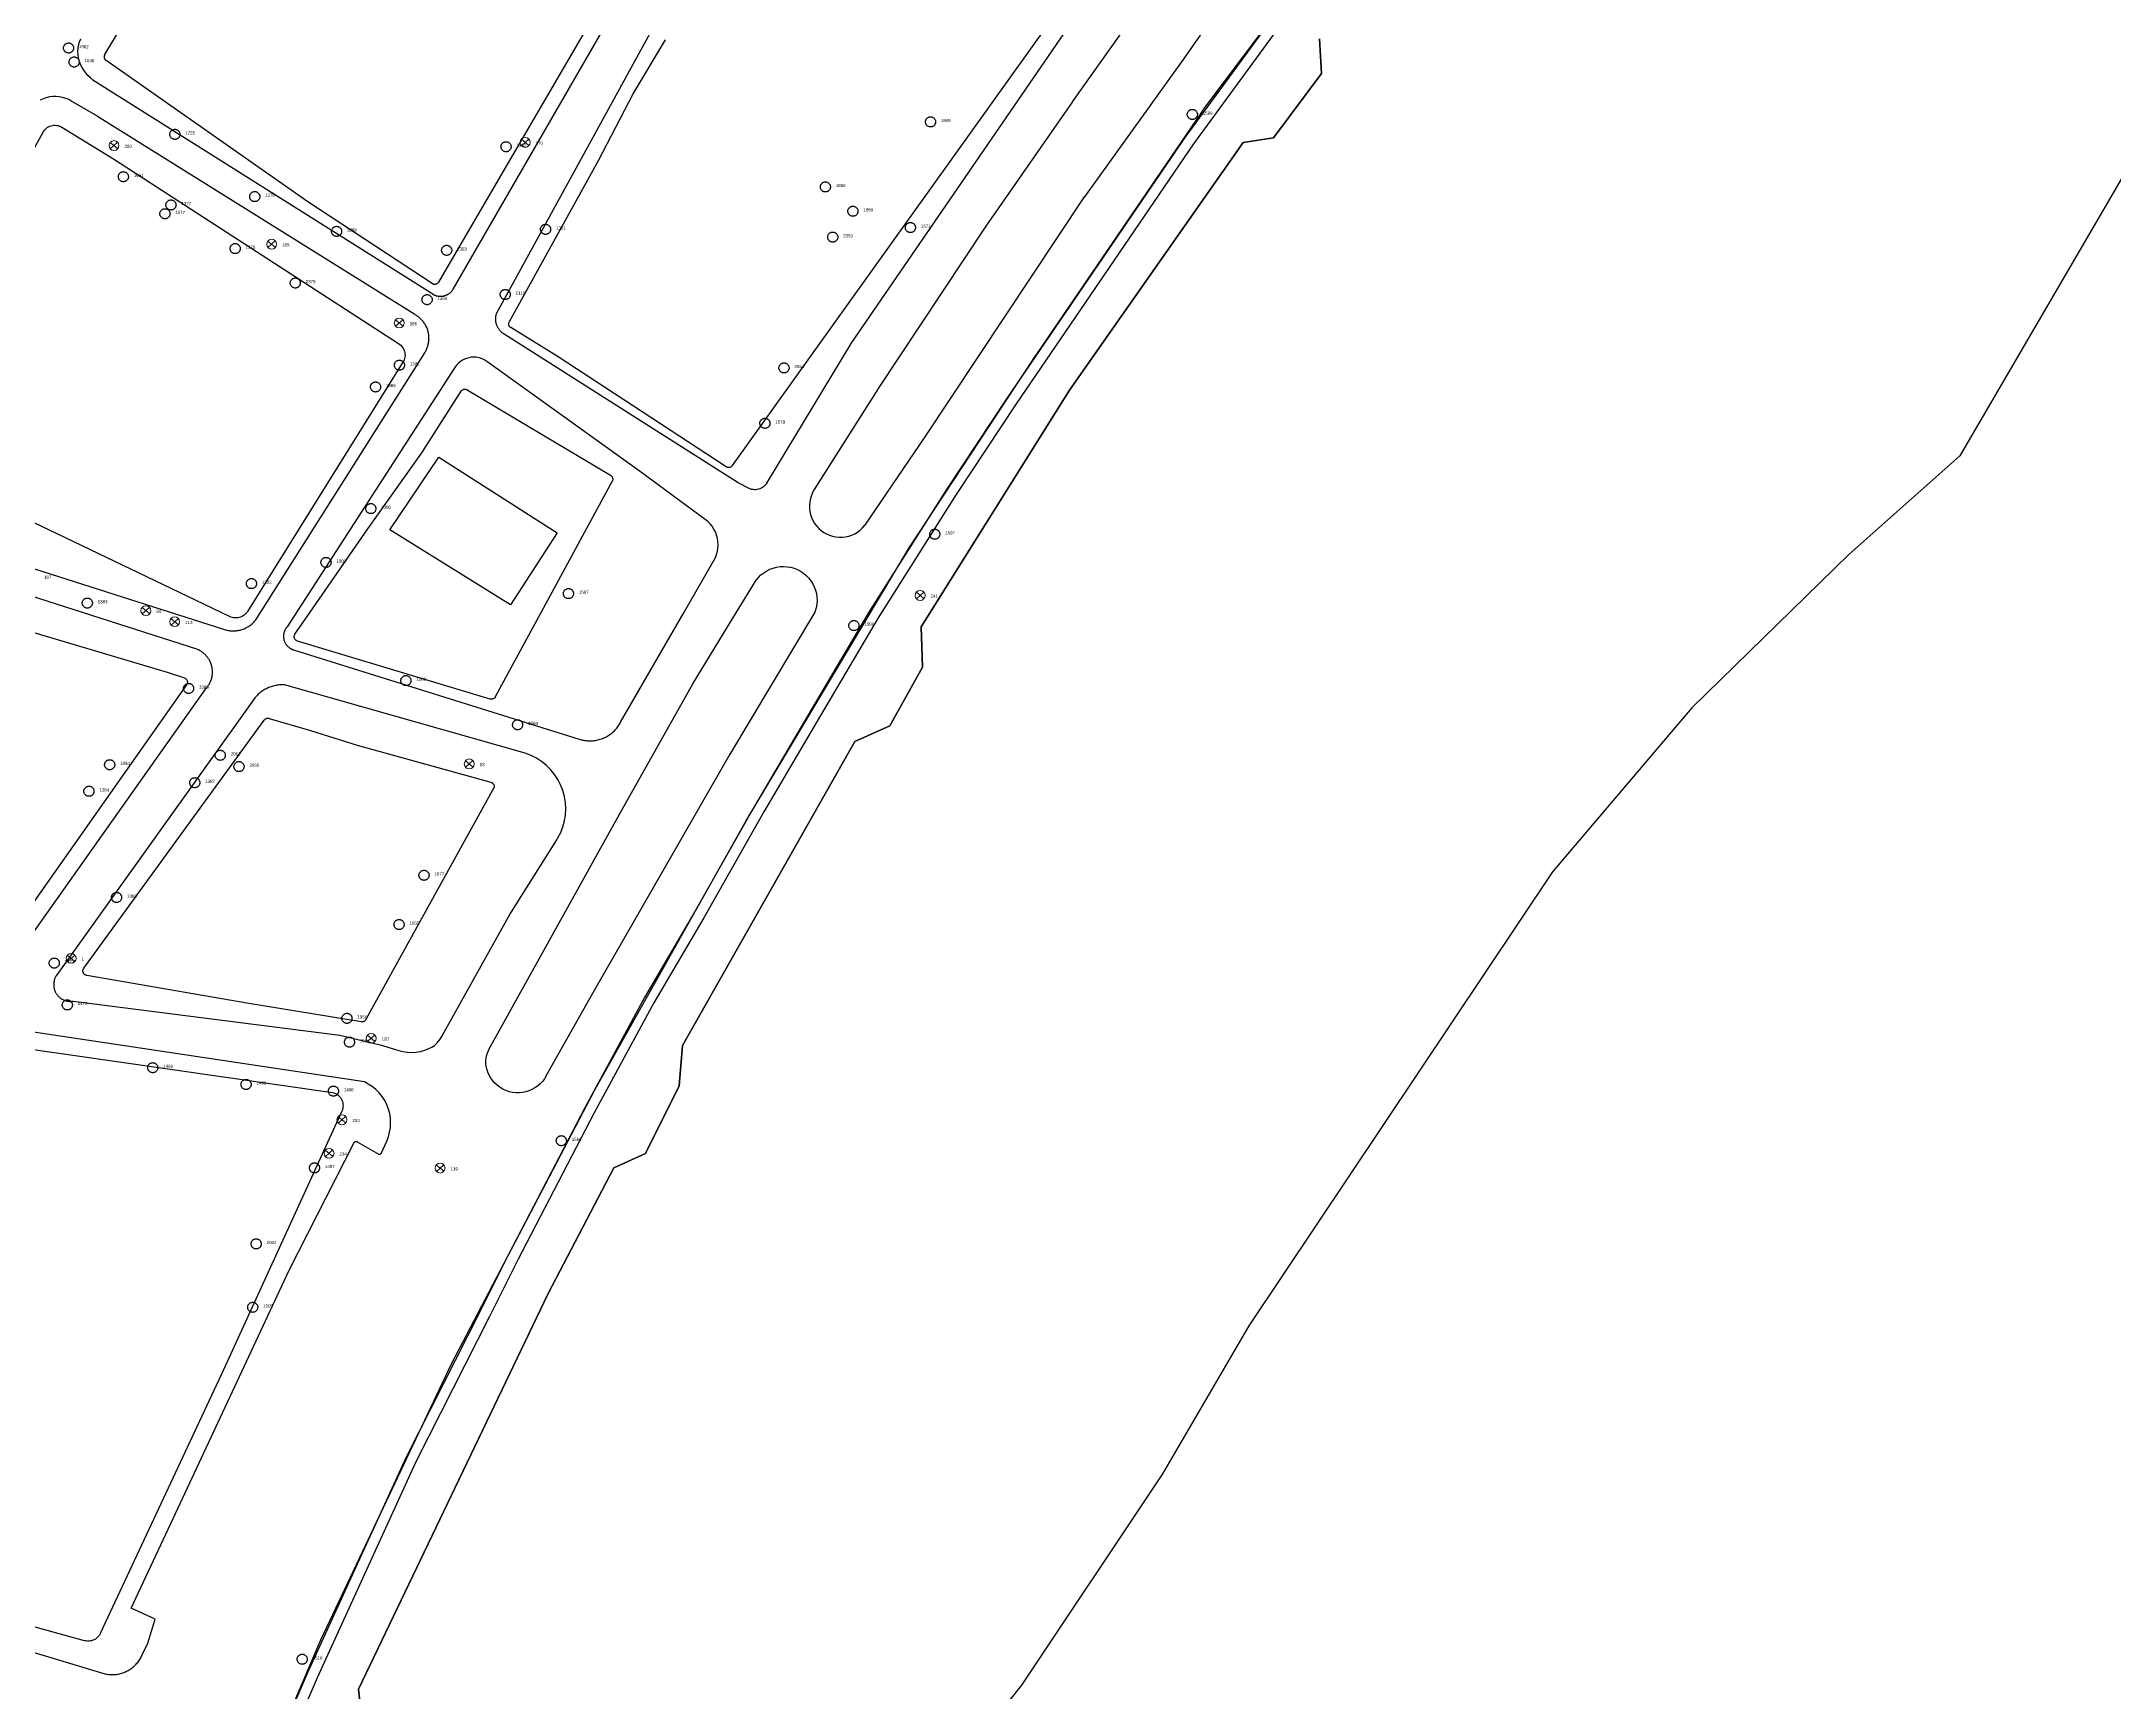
# Model space of a CAD drawing. Header units: millimetres. Extents: x 676447 to 689606, y 7455628 to 7463967.
# Drawn here: x 685706 to 686167.5, y 7457891.6 to 7458259.1 of the extents above; entities that cross this region are included whole.
import ezdxf

# ---------------------------------------------------------------- set-up
doc = ezdxf.new("R2010")
doc.units = ezdxf.units.MM
doc.header["$LTSCALE"] = 0.1
doc.header["$MEASUREMENT"] = 0
doc.linetypes.add('PHANTOM2', pattern=[1.25, 0.625, -0.125, 0.125, -0.125, 0.125, -0.125])
doc.layers.add('10.4-Postes', color=1, linetype='Continuous', lineweight=0)
for name, color, linetype in [('Caixas Subterrâneas', 5, 'Continuous'), ('LEGENDAS_INFRAESTRUTURAS', 7, 'Continuous'), ('MUB_AC_GEOGRAFICO', 7, 'Continuous'), ('MUB_EDIFICACOES', 7, 'Continuous'), ('MUB_MEIOFIO', 7, 'Continuous'), ('MUB_OBRA_ARTE', 7, 'Continuous'), ('MUB_QUADRAS', 7, 'Continuous'), ('NOS_DE_INFRAESTRUTURA', 7, 'Continuous')]:
    doc.layers.add(name, color=color, linetype=linetype)
doc.styles.get("Standard").update_dxf_attribs({"font": 'arial.ttf'})

# ---------------------------------------------------------------- blocks, each defined once
blk = doc.blocks.new('MHMZ')
at = {"linetype": 'PHANTOM2'}
blk.add_circle((0, 0), 0.0000101, dxfattribs=at)
blk = doc.blocks.new('PTPT')
at = {"layer": '10.4-Postes', "color": 1, "linetype": 'PHANTOM2'}
for points in [[(-0.0000079, 0.0000104), (0.0000075, -0.000002)], [(0.000007, 0.0000109), (-0.0000074, -0.0000025)]]:
    blk.add_lwpolyline(points, dxfattribs=at)
at = {"layer": '10.4-Postes', "color": 1}
blk.add_circle((-0.0000002, 0.0000042), 0.00000987, dxfattribs=at)

msp = doc.modelspace()

# ---------------------------------------------------------------- linework, layer by layer
at = {"layer": 'MUB_AC_GEOGRAFICO', "linetype": 'Continuous'}
for points in [[(685777.53, 7457883.56), (685776.56, 7457892.29), (685818.8, 7457980.4), (685833.4, 7458008.4), (685840.44, 7458011.55), (685847.96, 7458026.59), (685848.69, 7458035.57), (685887.04, 7458103.29), (685894.83, 7458106.74), (685902.11, 7458119.84), (685901.87, 7458128.81), (685934.88, 7458181.49), (685973.5, 7458236.62), (685980.31, 7458237.63), (685990.99, 7458251.94), (685990.5, 7458259.71)], [(686179.41, 7458246.23), (686133.06, 7458166.86), (686108.33, 7458144.89), (686073.4, 7458110.77), (686042.4, 7458074.29), (685974.81, 7457973.2), (685955.58, 7457940.25), (685924.18, 7457893.18), (685901.03, 7457864.16)]]:
    msp.add_lwpolyline(points, dxfattribs=at)
at = {"layer": 'MUB_EDIFICACOES', "linetype": 'Continuous'}
msp.add_lwpolyline([(685794.43, 7458166.57), (685820.81, 7458149.71), (685810.4, 7458133.7), (685783.54, 7458150.42), (685794.43, 7458166.57)], dxfattribs=at)
at = {"layer": 'MUB_MEIOFIO', "linetype": 'Continuous'}
for points in [[(685937.49, 7458446.1), (685797.57, 7458203.92), (685797.51, 7458203.82), (685797.45, 7458203.73), (685797.39, 7458203.64), (685797.32, 7458203.55), (685797.25, 7458203.47), (685797.18, 7458203.38), (685797.11, 7458203.3), (685797.03, 7458203.23), (685796.95, 7458203.15), (685796.87, 7458203.08), (685796.78, 7458203.01), (685796.69, 7458202.94), (685796.6, 7458202.88), (685796.51, 7458202.82), (685796.42, 7458202.76), (685796.32, 7458202.71), (685796.22, 7458202.65), (685796.12, 7458202.61), (685796.02, 7458202.56), (685795.92, 7458202.52), (685795.82, 7458202.49), (685795.71, 7458202.45), (685795.61, 7458202.42), (685795.5, 7458202.4), (685795.39, 7458202.38), (685795.28, 7458202.36), (685795.17, 7458202.34), (685795.06, 7458202.33), (685794.95, 7458202.32), (685794.84, 7458202.32), (685794.73, 7458202.32), (685794.62, 7458202.32), (685794.51, 7458202.33), (685794.4, 7458202.34), (685794.29, 7458202.36), (685794.19, 7458202.38), (685794.08, 7458202.4), (685793.97, 7458202.43), (685793.87, 7458202.46), (685793.76, 7458202.49), (685793.66, 7458202.53), (685793.55, 7458202.57), (685793.45, 7458202.62), (685793.35, 7458202.66), (685717.45, 7458250.46), (685716.89, 7458250.99), (685716.29, 7458251.55), (685715.89, 7458252.14), (685715.43, 7458252.71), (685715.03, 7458253.32), (685714.7, 7458253.98), (685714.45, 7458254.66), (685714.26, 7458255.37), (685714.15, 7458256.1), (685714.11, 7458256.83), (685714.16, 7458257.56), (685714.27, 7458258.28), (685714.47, 7458258.99), (685714.73, 7458259.67)], [(685942.79, 7458274.34), (685886.19, 7458191.88), (685886.09, 7458191.73), (685867.42, 7458160.75), (685867.38, 7458160.69), (685867.2, 7458160.43), (685866.99, 7458160.2), (685866.76, 7458159.99), (685866.51, 7458159.8), (685866.24, 7458159.64), (685865.95, 7458159.51), (685865.65, 7458159.41), (685865.34, 7458159.34), (685865.03, 7458159.31), (685864.72, 7458159.3), (685864.41, 7458159.33), (685864.1, 7458159.4), (685863.8, 7458159.49), (685863.51, 7458159.62), (685861.1, 7458160.82), (685809.01, 7458193.91), (685808.9, 7458193.99), (685808.78, 7458194.07), (685808.67, 7458194.15), (685808.56, 7458194.24), (685808.46, 7458194.34), (685808.35, 7458194.43), (685808.25, 7458194.53), (685808.16, 7458194.63), (685808.07, 7458194.74), (685807.98, 7458194.85), (685807.89, 7458194.96), (685807.81, 7458195.08), (685807.74, 7458195.2), (685807.67, 7458195.32), (685807.6, 7458195.44), (685807.53, 7458195.56), (685807.47, 7458195.69), (685807.42, 7458195.82), (685807.37, 7458195.95), (685807.32, 7458196.08), (685807.28, 7458196.22), (685807.24, 7458196.35), (685807.21, 7458196.49), (685807.18, 7458196.63), (685807.16, 7458196.77), (685807.14, 7458196.91), (685807.13, 7458197.04), (685807.12, 7458197.19), (685807.12, 7458197.33), (685807.12, 7458197.47), (685807.12, 7458197.61), (685807.13, 7458197.75), (685807.15, 7458197.89), (685807.17, 7458198.02), (685807.2, 7458198.16), (685807.23, 7458198.3), (685807.26, 7458198.44), (685807.3, 7458198.57), (685847.43, 7458271.85)], [(685878.03, 7458159.34), (685877.67, 7458158.71), (685877.39, 7458158.05), (685877.17, 7458157.36), (685877.03, 7458156.65), (685876.96, 7458155.93), (685876.97, 7458155.21), (685877.05, 7458154.49), (685877.2, 7458153.79), (685877.43, 7458153.1), (685877.73, 7458152.45), (685878.1, 7458151.83), (685878.53, 7458151.25), (685879.02, 7458150.71), (685879.56, 7458150.24), (685880.15, 7458149.82), (685880.78, 7458149.46), (685881.44, 7458149.17), (685882.13, 7458148.96), (685882.84, 7458148.81), (685883.56, 7458148.75), (685884.28, 7458148.75), (685884.99, 7458148.84), (685885.7, 7458148.99), (685886.38, 7458149.22), (685887.04, 7458149.52), (685887.66, 7458149.89), (685888.24, 7458150.32), (685888.77, 7458150.81), (685889.25, 7458151.35), (685889.27, 7458151.37), (685902.73, 7458171.09), (685938.23, 7458224.49), (685938.25, 7458224.52), (685959.86, 7458254.57), (685970.61, 7458269.99)], [(685946.22, 7458260.78), (685935.47, 7458245.62), (685935.43, 7458245.56), (685916.2, 7458217.98), (685916.06, 7458217.78), (685892.28, 7458181.86), (685892.16, 7458181.68), (685878.03, 7458159.34)], [(685789.12, 7458198.28), (685718.47, 7458242.41), (685718.29, 7458242.51), (685712.54, 7458245.89), (685712.07, 7458246.15), (685711.39, 7458246.43), (685710.69, 7458246.65), (685709.97, 7458246.79), (685709.24, 7458246.85), (685708.51, 7458246.84), (685707.78, 7458246.75), (685707.07, 7458246.58), (685706.37, 7458246.35), (685705.71, 7458246.04)], [(685664.11, 7458154.53), (685746.72, 7458128.19), (685746.93, 7458128.13), (685747.15, 7458128.07), (685747.37, 7458128.02), (685747.59, 7458127.98), (685747.81, 7458127.95), (685748.03, 7458127.92), (685748.25, 7458127.9), (685748.47, 7458127.89), (685748.7, 7458127.89), (685748.92, 7458127.89), (685749.14, 7458127.91), (685749.37, 7458127.93), (685749.59, 7458127.95), (685749.81, 7458127.99), (685750.03, 7458128.03), (685750.24, 7458128.08), (685750.46, 7458128.14), (685750.67, 7458128.21), (685750.88, 7458128.28), (685751.09, 7458128.36), (685751.3, 7458128.45), (685751.5, 7458128.55), (685751.7, 7458128.65), (685751.89, 7458128.76), (685752.08, 7458128.87), (685752.27, 7458128.99), (685752.45, 7458129.12), (685752.63, 7458129.26), (685752.81, 7458129.4), (685752.97, 7458129.55), (685753.14, 7458129.7), (685753.29, 7458129.86), (685753.45, 7458130.02), (685753.59, 7458130.19), (685753.73, 7458130.36), (685753.87, 7458130.54), (685791.33, 7458189.82), (685791.44, 7458190), (685791.54, 7458190.18), (685791.64, 7458190.36), (685791.73, 7458190.55), (685791.81, 7458190.74), (685791.88, 7458190.94), (685791.95, 7458191.13), (685792.02, 7458191.33), (685792.07, 7458191.54), (685792.12, 7458191.74), (685792.16, 7458191.94), (685792.19, 7458192.15), (685792.22, 7458192.36), (685792.24, 7458192.56), (685792.25, 7458192.77), (685792.26, 7458192.98), (685792.25, 7458193.19), (685792.25, 7458193.4), (685792.23, 7458193.61), (685792.2, 7458193.81), (685792.17, 7458194.02), (685792.13, 7458194.23), (685792.09, 7458194.43), (685792.04, 7458194.63), (685791.98, 7458194.83), (685791.91, 7458195.03), (685791.84, 7458195.22), (685791.76, 7458195.42), (685791.67, 7458195.61), (685791.58, 7458195.79), (685791.48, 7458195.98), (685791.37, 7458196.16), (685791.26, 7458196.33), (685791.14, 7458196.5), (685791.01, 7458196.67), (685790.88, 7458196.83), (685790.75, 7458196.99), (685790.61, 7458197.15), (685790.46, 7458197.3), (685790.31, 7458197.44), (685790.15, 7458197.58), (685789.99, 7458197.71), (685789.82, 7458197.84), (685789.65, 7458197.96), (685789.48, 7458198.07), (685789.3, 7458198.18), (685789.12, 7458198.28)], [(685797.75, 7458186.06), (685760.69, 7458128.8), (685760.62, 7458128.72), (685760.55, 7458128.64), (685760.48, 7458128.55), (685760.42, 7458128.46), (685760.36, 7458128.37), (685760.3, 7458128.28), (685760.25, 7458128.18), (685760.2, 7458128.08), (685760.15, 7458127.99), (685760.11, 7458127.89), (685760.07, 7458127.78), (685760.03, 7458127.68), (685760, 7458127.58), (685759.97, 7458127.47), (685759.95, 7458127.37), (685759.93, 7458127.26), (685759.91, 7458127.15), (685759.89, 7458127.04), (685759.88, 7458126.94), (685759.88, 7458126.83), (685759.87, 7458126.72), (685759.87, 7458126.61), (685759.88, 7458126.5), (685759.89, 7458126.39), (685759.9, 7458126.28), (685759.92, 7458126.18), (685759.93, 7458126.07), (685759.96, 7458125.96), (685759.98, 7458125.86), (685760.02, 7458125.75), (685760.05, 7458125.65), (685760.09, 7458125.55), (685760.13, 7458125.45), (685760.17, 7458125.35), (685760.22, 7458125.25), (685760.27, 7458125.15), (685760.33, 7458125.06), (685760.38, 7458124.97), (685760.45, 7458124.88), (685760.51, 7458124.79), (685760.58, 7458124.7), (685760.65, 7458124.62), (685760.72, 7458124.54), (685760.8, 7458124.46), (685760.87, 7458124.38), (685760.96, 7458124.31), (685761.04, 7458124.24), (685761.12, 7458124.17), (685761.21, 7458124.11), (685761.3, 7458124.05), (685761.4, 7458123.99), (685761.49, 7458123.94), (685761.59, 7458123.88), (685761.68, 7458123.84), (685761.78, 7458123.79), (685761.88, 7458123.75), (685761.99, 7458123.71), (685762.09, 7458123.68), (685825.69, 7458103.8), (685825.95, 7458103.72), (685826.2, 7458103.65), (685826.46, 7458103.59), (685826.72, 7458103.54), (685826.98, 7458103.49), (685827.25, 7458103.46), (685827.51, 7458103.43), (685827.78, 7458103.42), (685828.04, 7458103.41), (685828.31, 7458103.41), (685828.57, 7458103.42), (685828.84, 7458103.44), (685829.1, 7458103.47), (685829.36, 7458103.51), (685829.62, 7458103.56), (685829.88, 7458103.62), (685830.14, 7458103.68), (685830.4, 7458103.76), (685830.65, 7458103.84), (685830.9, 7458103.94), (685831.14, 7458104.04), (685831.38, 7458104.15), (685831.62, 7458104.27), (685831.86, 7458104.39), (685832.09, 7458104.53), (685832.31, 7458104.67), (685832.53, 7458104.82), (685832.74, 7458104.98), (685832.95, 7458105.14), (685833.15, 7458105.31), (685833.35, 7458105.49), (685833.54, 7458105.68), (685833.72, 7458105.87), (685833.9, 7458106.07), (685834.07, 7458106.27), (685834.23, 7458106.48), (685834.39, 7458106.7), (685834.53, 7458106.92), (685834.67, 7458107.14), (685834.81, 7458107.37), (685834.93, 7458107.61), (685849.06, 7458132.07), (685855.7, 7458143.56), (685856.03, 7458144.22), (685856.29, 7458144.9), (685856.48, 7458145.61), (685856.6, 7458146.33), (685856.63, 7458147.06), (685856.6, 7458147.79), (685856.48, 7458148.52), (685856.29, 7458149.23), (685856.03, 7458149.91), (685855.7, 7458150.56), (685855.3, 7458151.18), (685854.84, 7458151.75), (685854.32, 7458152.27), (685853.78, 7458152.7), (685840.49, 7458162.48), (685840.43, 7458162.52), (685805.14, 7458187.88), (685804.7, 7458188.16), (685804.23, 7458188.4), (685803.74, 7458188.58), (685803.24, 7458188.71), (685802.72, 7458188.79), (685802.2, 7458188.82), (685801.68, 7458188.79), (685801.16, 7458188.7), (685800.65, 7458188.56), (685800.17, 7458188.37), (685799.7, 7458188.13), (685799.26, 7458187.85), (685798.86, 7458187.52), (685798.49, 7458187.14), (685798.16, 7458186.74), (685797.88, 7458186.29), (685797.75, 7458186.06)], [(685740.8, 7458123.72), (685672, 7458145.79)], [(685878.18, 7458132.07), (685859.18, 7458100.33), (685829.04, 7458047.82), (685818.36, 7458028.91), (685818.33, 7458028.85), (685817.95, 7458028.21), (685817.51, 7458027.62), (685817, 7458027.07), (685816.45, 7458026.58), (685815.84, 7458026.15), (685815.19, 7458025.78), (685814.51, 7458025.49), (685813.8, 7458025.27), (685813.07, 7458025.12), (685812.33, 7458025.05), (685811.58, 7458025.06), (685810.85, 7458025.15), (685810.12, 7458025.31), (685809.41, 7458025.55), (685808.74, 7458025.86), (685808.1, 7458026.24), (685807.5, 7458026.68), (685806.95, 7458027.18), (685806.46, 7458027.74), (685806.03, 7458028.35), (685805.67, 7458029), (685805.37, 7458029.68), (685805.15, 7458030.39), (685805.02, 7458031), (685804.95, 7458031.63), (685804.95, 7458032.26), (685805.01, 7458032.88), (685805.14, 7458033.5), (685805.33, 7458034.1), (685805.59, 7458034.67), (685805.67, 7458034.83), (685834.6, 7458086.91), (685851.03, 7458116.14), (685860.75, 7458132.07), (685865.1, 7458139.19), (685865.6, 7458139.8), (685866.16, 7458140.35), (685866.78, 7458140.84), (685867.45, 7458141.26), (685868.15, 7458141.61), (685868.89, 7458141.88), (685869.65, 7458142.08), (685870.43, 7458142.19), (685871.22, 7458142.22), (685872, 7458142.17), (685872.78, 7458142.04), (685873.54, 7458141.83), (685874.27, 7458141.54), (685874.97, 7458141.17), (685875.62, 7458140.74), (685876.23, 7458140.24), (685876.78, 7458139.67), (685877.27, 7458139.06), (685877.69, 7458138.39), (685878.04, 7458137.69), (685878.31, 7458136.95), (685878.51, 7458136.19), (685878.62, 7458135.41), (685878.65, 7458134.62), (685878.6, 7458133.83), (685878.47, 7458133.06), (685878.26, 7458132.3), (685878.18, 7458132.07)], [(685696.71, 7458050.31), (685742.76, 7458115.2), (685742.88, 7458115.35), (685743, 7458115.49), (685743.11, 7458115.65), (685743.21, 7458115.8), (685743.31, 7458115.96), (685743.4, 7458116.13), (685743.49, 7458116.3), (685743.57, 7458116.46), (685743.65, 7458116.64), (685743.72, 7458116.81), (685743.78, 7458116.99), (685743.84, 7458117.17), (685743.89, 7458117.35), (685743.93, 7458117.53), (685743.97, 7458117.72), (685744, 7458117.9), (685744.03, 7458118.09), (685744.05, 7458118.28), (685744.06, 7458118.46), (685744.07, 7458118.65), (685744.07, 7458118.84), (685744.06, 7458119.03), (685744.05, 7458119.22), (685744.03, 7458119.4), (685744, 7458119.59), (685743.97, 7458119.77), (685743.93, 7458119.96), (685743.88, 7458120.14), (685743.83, 7458120.32), (685743.77, 7458120.5), (685743.71, 7458120.68), (685743.64, 7458120.85), (685743.56, 7458121.02), (685743.48, 7458121.19), (685743.39, 7458121.36), (685743.3, 7458121.52), (685743.2, 7458121.68), (685743.1, 7458121.84), (685742.99, 7458121.99), (685742.87, 7458122.14), (685742.75, 7458122.29), (685742.62, 7458122.43), (685742.49, 7458122.56), (685742.36, 7458122.69), (685742.22, 7458122.82), (685742.08, 7458122.94), (685741.93, 7458123.06), (685741.78, 7458123.17), (685741.62, 7458123.28), (685741.46, 7458123.38), (685741.3, 7458123.47), (685741.14, 7458123.56), (685740.97, 7458123.65), (685740.8, 7458123.72)], [(685760.07, 7458115.87), (685759.8, 7458115.88), (685759.52, 7458115.88), (685759.25, 7458115.87), (685758.97, 7458115.85), (685758.7, 7458115.82), (685758.42, 7458115.79), (685758.15, 7458115.74), (685757.88, 7458115.68), (685757.61, 7458115.62), (685757.35, 7458115.54), (685757.09, 7458115.46), (685756.83, 7458115.36), (685756.57, 7458115.26), (685756.32, 7458115.15), (685756.07, 7458115.03), (685755.83, 7458114.9), (685755.59, 7458114.76), (685755.35, 7458114.62), (685755.12, 7458114.46), (685754.9, 7458114.3), (685754.68, 7458114.14), (685754.47, 7458113.96), (685754.26, 7458113.78), (685754.06, 7458113.59), (685753.87, 7458113.39), (685753.69, 7458113.19), (685753.51, 7458112.98), (685753.34, 7458112.76), (685753.17, 7458112.54), (685709.27, 7458051.13), (685709.2, 7458051.01), (685709.14, 7458050.9), (685709.08, 7458050.79), (685709.03, 7458050.67), (685708.98, 7458050.55), (685708.93, 7458050.43), (685708.89, 7458050.31), (685708.85, 7458050.18), (685708.82, 7458050.06), (685708.79, 7458049.93), (685708.77, 7458049.81), (685708.75, 7458049.68), (685708.73, 7458049.55), (685708.72, 7458049.42), (685708.71, 7458049.3), (685708.71, 7458049.17), (685708.71, 7458049.04), (685708.72, 7458048.91), (685708.73, 7458048.78), (685708.75, 7458048.65), (685708.77, 7458048.52), (685708.79, 7458048.4), (685708.82, 7458048.27), (685708.85, 7458048.15), (685708.89, 7458048.02), (685708.93, 7458047.9), (685708.98, 7458047.78), (685709.03, 7458047.66), (685709.08, 7458047.55), (685709.14, 7458047.43), (685709.2, 7458047.32), (685709.26, 7458047.21), (685709.33, 7458047.1), (685709.41, 7458046.99), (685709.48, 7458046.89), (685709.56, 7458046.79), (685709.65, 7458046.69), (685709.73, 7458046.59), (685709.82, 7458046.5), (685709.92, 7458046.41), (685710.01, 7458046.33), (685710.11, 7458046.24), (685710.21, 7458046.17), (685710.32, 7458046.09), (685710.43, 7458046.02), (685710.54, 7458045.95), (685710.65, 7458045.89), (685710.76, 7458045.83), (685710.88, 7458045.77), (685711, 7458045.72), (685711.12, 7458045.67), (685711.24, 7458045.63), (685711.36, 7458045.59), (685711.48, 7458045.55), (685711.61, 7458045.52), (685711.73, 7458045.49), (685711.86, 7458045.47), (685711.99, 7458045.45), (685712.12, 7458045.44), (685712.25, 7458045.43), (685712.37, 7458045.42), (685712.5, 7458045.42), (685712.63, 7458045.43), (685712.76, 7458045.43), (685712.89, 7458045.45), (685713.02, 7458045.46), (685772.42, 7458037.89), (685781.43, 7458035.76), (685784.6, 7458034.82), (685785.52, 7458034.48), (685786.48, 7458034.23), (685787.45, 7458034.09), (685788.43, 7458034.05), (685789.41, 7458034.12), (685790.38, 7458034.29), (685791.33, 7458034.55), (685792.24, 7458034.92), (685792.87, 7458035.21), (685793.53, 7458035.61), (685794.11, 7458036.21), (685794.72, 7458036.98), (685795.25, 7458037.81), (685795.3, 7458037.91), (685810.36, 7458064.91), (685810.62, 7458065.34), (685820.71, 7458081.36), (685820.98, 7458081.81), (685821.6, 7458083.02), (685822.08, 7458084.3), (685822.43, 7458085.61), (685822.64, 7458086.95), (685822.71, 7458088.31), (685822.64, 7458089.67), (685822.42, 7458091.02), (685822.07, 7458092.33), (685821.58, 7458093.6), (685820.96, 7458094.81), (685820.21, 7458095.95), (685819.35, 7458097.01), (685818.39, 7458097.97), (685817.33, 7458098.82), (685816.19, 7458099.56), (685814.98, 7458100.17), (685813.7, 7458100.66), (685760.07, 7458115.87)], [(685777.88, 7458027.48), (685690.77, 7458040.57)], [(685655.01, 7457915.29), (685719.14, 7457896.01), (685719.38, 7457895.93), (685719.63, 7457895.85), (685719.87, 7457895.78), (685720.12, 7457895.73), (685720.37, 7457895.68), (685720.62, 7457895.64), (685720.87, 7457895.6), (685721.13, 7457895.58), (685721.38, 7457895.56), (685721.64, 7457895.56), (685721.89, 7457895.56), (685722.15, 7457895.57), (685722.4, 7457895.59), (685722.65, 7457895.62), (685722.9, 7457895.66), (685723.16, 7457895.7), (685723.4, 7457895.76), (685723.65, 7457895.82), (685723.9, 7457895.89), (685724.14, 7457895.98), (685724.38, 7457896.06), (685724.61, 7457896.16), (685724.84, 7457896.27), (685725.07, 7457896.38), (685725.3, 7457896.5), (685725.52, 7457896.63), (685725.73, 7457896.76), (685725.94, 7457896.91), (685726.15, 7457897.06), (685726.35, 7457897.21), (685726.54, 7457897.38), (685726.73, 7457897.55), (685726.92, 7457897.73), (685727.09, 7457897.91), (685727.26, 7457898.1), (685727.43, 7457898.29), (685727.59, 7457898.49), (685727.74, 7457898.7), (685727.88, 7457898.91), (685728.01, 7457899.13), (685728.14, 7457899.35), (685728.26, 7457899.57), (685728.37, 7457899.8), (685729.69, 7457902.6), (685731.34, 7457907.87), (685725.98, 7457910.39), (685735.29, 7457930.31), (685761.13, 7457985.6), (685775.58, 7458013.98), (685775.61, 7458014.02), (685775.64, 7458014.07), (685775.67, 7458014.11), (685775.71, 7458014.14), (685775.75, 7458014.17), (685775.8, 7458014.2), (685775.85, 7458014.22), (685775.9, 7458014.23), (685775.95, 7458014.25), (685776, 7458014.25), (685776.05, 7458014.25), (685776.1, 7458014.25), (685776.15, 7458014.23), (685776.2, 7458014.22), (685776.25, 7458014.2), (685776.28, 7458014.18), (685780.98, 7458011.45), (685781.03, 7458011.43), (685781.07, 7458011.41), (685781.13, 7458011.39), (685781.18, 7458011.38), (685781.23, 7458011.38), (685781.28, 7458011.38), (685781.33, 7458011.39), (685781.38, 7458011.41), (685781.43, 7458011.42), (685781.48, 7458011.45), (685781.52, 7458011.48), (685781.56, 7458011.51), (685781.6, 7458011.55), (685781.63, 7458011.59), (685781.66, 7458011.63), (685781.69, 7458011.68), (685782.86, 7458014.29), (685783.24, 7458015.27), (685783.51, 7458016.28), (685783.68, 7458017.31), (685783.73, 7458018.36), (685783.68, 7458019.4), (685783.52, 7458020.44), (685783.25, 7458021.45), (685782.88, 7458022.43), (685782.4, 7458023.36), (685781.84, 7458024.24), (685781.18, 7458025.06), (685780.44, 7458025.8), (685779.63, 7458026.46), (685778.75, 7458027.03), (685777.88, 7458027.48)]]:
    msp.add_lwpolyline(points, dxfattribs=at)
at = {"layer": 'MUB_OBRA_ARTE', "linetype": 'Continuous'}
for points in [[(686168.55, 7458483.4), (686142.42, 7458456.2), (686116.97, 7458429.57), (686096.3, 7458406.65), (686067.83, 7458373.99), (686041.01, 7458342.01), (686014.78, 7458310.02), (685983.38, 7458268.98), (685960.54, 7458237.73), (685920.97, 7458179.74), (685907.47, 7458159.35), (685890.22, 7458132.03), (685876.59, 7458109.05), (685864.71, 7458088.84), (685851.38, 7458065.25), (685840.22, 7458046.31), (685826.95, 7458021.76), (685809.88, 7457988.95), (685803.6, 7457976.32), (685787.18, 7457943.98), (685765.15, 7457895.83), (685749.62, 7457859.72)], [(686170.25, 7458481.71), (686144.15, 7458454.54), (686118.73, 7458427.94), (686098.09, 7458405.06), (686069.65, 7458372.44), (686042.86, 7458340.48), (686016.65, 7458308.53), (685985.29, 7458267.54), (685962.5, 7458236.34), (685922.96, 7458178.41), (685909.48, 7458158.05), (685892.27, 7458130.78), (685878.66, 7458107.83), (685866.78, 7458087.64), (685853.45, 7458064.05), (685842.3, 7458045.13), (685829.06, 7458020.64), (685812.02, 7457987.87), (685805.75, 7457975.25), (685789.34, 7457942.94), (685767.34, 7457894.86), (685751.83, 7457858.79)]]:
    msp.add_lwpolyline(points, dxfattribs=at)
at = {"layer": 'MUB_QUADRAS', "linetype": 'Continuous'}
for points in [[(685743.24, 7457844.87), (685768.19, 7457903.3), (685797.25, 7457964.71), (685829.18, 7458025.72), (685862.92, 7458085.75), (685899.15, 7458146.36), (685926.74, 7458188.27), (685965.29, 7458244.73), (686007.22, 7458300.52), (686069.04, 7458375.27), (686096.49, 7458406.74), (686124.68, 7458437.54), (686154.7, 7458469.35), (686185.72, 7458500.2)], [(685933.73, 7458444.54), (685794.39, 7458205.52), (685794.33, 7458205.43), (685794.27, 7458205.35), (685794.19, 7458205.28), (685794.11, 7458205.21), (685794.02, 7458205.16), (685793.93, 7458205.11), (685793.83, 7458205.07), (685793.73, 7458205.05), (685793.63, 7458205.03), (685793.52, 7458205.03), (685793.42, 7458205.03), (685793.32, 7458205.05), (685793.21, 7458205.08), (685793.12, 7458205.11), (685793.02, 7458205.16), (685792.98, 7458205.19), (685765.26, 7458223.41), (685720.42, 7458254.83), (685720.34, 7458254.89), (685720.26, 7458254.96), (685720.2, 7458255.04), (685720.14, 7458255.13), (685720.09, 7458255.22), (685720.05, 7458255.32), (685720.02, 7458255.42), (685720, 7458255.52), (685719.99, 7458255.63)], [(686005.12, 7458367.79), (685859.78, 7458164.67), (685859.74, 7458164.62), (685859.67, 7458164.54), (685859.59, 7458164.47), (685859.51, 7458164.41), (685859.42, 7458164.36), (685859.32, 7458164.32), (685859.22, 7458164.29), (685859.12, 7458164.26), (685859.01, 7458164.25), (685858.91, 7458164.25), (685858.8, 7458164.27), (685858.7, 7458164.29), (685858.6, 7458164.32), (685858.51, 7458164.36), (685858.42, 7458164.42), (685821.03, 7458188.93), (685810.47, 7458195.39), (685810.4, 7458195.43), (685810.32, 7458195.5), (685810.25, 7458195.58), (685810.19, 7458195.66), (685810.13, 7458195.75), (685810.09, 7458195.84), (685810.05, 7458195.94), (685810.03, 7458196.05), (685810.02, 7458196.15), (685810.01, 7458196.25)], [(685719.99, 7458255.63), (685720, 7458255.73), (685720.01, 7458255.84), (685720.04, 7458255.94), (685720.07, 7458256.04), (685720.12, 7458256.13), (685720.13, 7458256.16), (685727.98, 7458269.34)], [(685990.5, 7458259.71), (685990.99, 7458251.94), (685980.31, 7458237.63), (685973.5, 7458236.62), (685934.88, 7458181.49), (685901.87, 7458128.81), (685902.11, 7458119.84), (685894.83, 7458106.74), (685887.04, 7458103.29), (685848.69, 7458035.57), (685847.96, 7458026.59), (685840.44, 7458011.55), (685833.4, 7458008.4), (685818.8, 7457980.4), (685776.56, 7457892.29), (685777.53, 7457883.56)], [(685810.01, 7458196.25), (685810.02, 7458196.36), (685810.04, 7458196.46), (685810.07, 7458196.56), (685810.11, 7458196.66), (685810.16, 7458196.75), (685830.04, 7458232.63), (685837.69, 7458247.44), (685844.89, 7458259.47)], [(685700.05, 7458227.47), (685706.36, 7458238.9), (685706.43, 7458239.02), (685706.61, 7458239.28), (685706.81, 7458239.52), (685707.04, 7458239.73), (685707.29, 7458239.92), (685707.56, 7458240.09), (685707.84, 7458240.22), (685708.14, 7458240.32), (685708.45, 7458240.4), (685708.76, 7458240.44), (685709.07, 7458240.44), (685709.38, 7458240.42), (685709.69, 7458240.36), (685709.99, 7458240.27), (685710.28, 7458240.15), (685710.56, 7458240), (685722.22, 7458232.82), (685785.5, 7458191.84), (685785.76, 7458191.66), (685786, 7458191.46), (685786.21, 7458191.23), (685786.4, 7458190.98), (685786.57, 7458190.71), (685786.7, 7458190.43), (685786.8, 7458190.13), (685786.88, 7458189.83), (685786.92, 7458189.52), (685786.93, 7458189.2), (685786.9, 7458188.89), (685786.84, 7458188.58), (685786.75, 7458188.28), (685786.63, 7458187.99), (685786.48, 7458187.71), (685786.47, 7458187.7), (685751.83, 7458132.17), (685751.77, 7458132.07), (685751.58, 7458131.82), (685751.36, 7458131.59), (685751.12, 7458131.39), (685750.87, 7458131.21), (685750.59, 7458131.06), (685750.3, 7458130.93), (685750, 7458130.84), (685749.69, 7458130.78), (685749.38, 7458130.76), (685749.07, 7458130.76), (685748.75, 7458130.8), (685748.45, 7458130.88), (685748.15, 7458130.98), (685747.99, 7458131.05), (685745.86, 7458132.07), (685713.23, 7458147.73), (685670.4, 7458168.22)], [(685762.25, 7458126.47), (685762.25, 7458126.58), (685762.25, 7458126.68), (685762.26, 7458126.79), (685762.29, 7458126.89), (685762.32, 7458126.99), (685762.37, 7458127.08), (685762.42, 7458127.17), (685765.82, 7458132.07), (685778.68, 7458150.59), (685790.65, 7458167.56), (685799.42, 7458181.23), (685799.46, 7458181.28), (685799.53, 7458181.37), (685799.6, 7458181.44), (685799.68, 7458181.5), (685799.77, 7458181.56), (685799.87, 7458181.6), (685799.96, 7458181.64), (685800.06, 7458181.67), (685800.17, 7458181.68), (685800.27, 7458181.69), (685800.38, 7458181.68), (685800.48, 7458181.66), (685800.58, 7458181.63), (685800.68, 7458181.59), (685800.77, 7458181.54), (685832.69, 7458162.53), (685832.74, 7458162.5), (685832.82, 7458162.43), (685832.9, 7458162.36), (685832.97, 7458162.28), (685833.03, 7458162.2), (685833.08, 7458162.1), (685833.12, 7458162.01), (685833.15, 7458161.91), (685833.16, 7458161.8), (685833.17, 7458161.7), (685833.17, 7458161.59), (685833.16, 7458161.49), (685833.13, 7458161.39), (685833.1, 7458161.29), (685833.05, 7458161.2), (685817.26, 7458132.07), (685807.03, 7458113.2), (685807.03, 7458113.19), (685806.97, 7458113.1), (685806.91, 7458113.02), (685806.83, 7458112.94), (685806.75, 7458112.88), (685806.67, 7458112.82), (685806.58, 7458112.77), (685806.48, 7458112.73), (685806.38, 7458112.7), (685806.27, 7458112.68), (685806.17, 7458112.67), (685806.07, 7458112.68), (685805.96, 7458112.69), (685805.86, 7458112.71), (685762.96, 7458125.64), (685762.86, 7458125.68), (685762.77, 7458125.72), (685762.68, 7458125.78), (685762.59, 7458125.84), (685762.52, 7458125.92), (685762.45, 7458126), (685762.39, 7458126.08), (685762.34, 7458126.17), (685762.3, 7458126.27), (685762.27, 7458126.37), (685762.25, 7458126.47)], [(685702.28, 7458128.13), (685733.98, 7458118.71), (685737.8, 7458117.43), (685737.9, 7458117.39), (685737.99, 7458117.34), (685738.08, 7458117.28), (685738.16, 7458117.22), (685738.23, 7458117.14), (685738.29, 7458117.06), (685738.35, 7458116.97), (685738.4, 7458116.88), (685738.43, 7458116.78), (685738.46, 7458116.68), (685738.48, 7458116.57), (685738.48, 7458116.47), (685738.47, 7458116.36), (685738.46, 7458116.26), (685738.43, 7458116.16), (685738.39, 7458116.06), (685738.34, 7458115.97), (685738.3, 7458115.9), (685693.1, 7458051.78)], [(685715.22, 7458052.15), (685715.22, 7458052.25), (685715.23, 7458052.36), (685715.26, 7458052.46), (685715.29, 7458052.56), (685715.33, 7458052.65), (685715.39, 7458052.74), (685715.41, 7458052.78), (685755.59, 7458108.04), (685755.66, 7458108.12), (685755.73, 7458108.19), (685755.82, 7458108.26), (685755.9, 7458108.32), (685756, 7458108.36), (685756.09, 7458108.4), (685756.2, 7458108.43), (685756.3, 7458108.44), (685756.4, 7458108.45), (685756.51, 7458108.44), (685756.61, 7458108.43), (685756.69, 7458108.41), (685765.87, 7458105.69), (685776.27, 7458102.44), (685806.04, 7458094.2), (685806.14, 7458094.17), (685806.24, 7458094.13), (685806.33, 7458094.07), (685806.41, 7458094.01), (685806.49, 7458093.94), (685806.56, 7458093.86), (685806.62, 7458093.78), (685806.67, 7458093.69), (685806.71, 7458093.59), (685806.74, 7458093.49), (685806.76, 7458093.39), (685806.77, 7458093.28), (685806.77, 7458093.18), (685806.76, 7458093.07), (685806.74, 7458092.97), (685806.72, 7458092.92), (685778.28, 7458041.52), (685778.24, 7458041.42), (685778.2, 7458041.33), (685778.14, 7458041.24), (685778.07, 7458041.16), (685778, 7458041.09), (685777.91, 7458041.02), (685777.83, 7458040.97), (685777.73, 7458040.92), (685777.63, 7458040.88), (685777.53, 7458040.86), (685777.43, 7458040.84), (685777.32, 7458040.84), (685777.22, 7458040.84), (685777.17, 7458040.85), (685752.18, 7458044.92), (685716.06, 7458051.21), (685715.96, 7458051.23), (685715.86, 7458051.26), (685715.76, 7458051.31), (685715.67, 7458051.36), (685715.59, 7458051.42), (685715.51, 7458051.49), (685715.44, 7458051.57), (685715.38, 7458051.65), (685715.33, 7458051.75), (685715.29, 7458051.84), (685715.25, 7458051.94), (685715.23, 7458052.04), (685715.22, 7458052.15)], [(685687.61, 7458037.12), (685770.8, 7458025.15), (685771.04, 7458025.08), (685771.33, 7458024.97), (685771.61, 7458024.83), (685771.88, 7458024.66), (685772.12, 7458024.46), (685772.34, 7458024.24), (685772.54, 7458024), (685772.72, 7458023.74), (685772.86, 7458023.46), (685772.98, 7458023.17), (685773.06, 7458022.86), (685773.11, 7458022.55), (685773.13, 7458022.24), (685773.11, 7458021.93), (685773.07, 7458021.62), (685772.99, 7458021.31), (685772.88, 7458021.02), (685746.53, 7457963.38), (685719.14, 7457904.85), (685719.04, 7457904.64), (685718.88, 7457904.37), (685718.7, 7457904.12), (685718.49, 7457903.89), (685718.25, 7457903.68), (685718, 7457903.49), (685717.72, 7457903.34), (685717.44, 7457903.21), (685717.14, 7457903.11), (685716.83, 7457903.05), (685716.52, 7457903.02), (685716.2, 7457903.02), (685715.89, 7457903.05), (685715.58, 7457903.12), (685659.17, 7457918.65)]]:
    msp.add_lwpolyline(points, dxfattribs=at)

# ---------------------------------------------------------------- block references
at = {"layer": 'Caixas Subterrâneas', "color": 40}
for p, xscale, yscale, zscale, rotation in [((685712.02, 7458257.64), 111319.4907932736, 111319.4907932736, 111319.4907932736, 359.2927271476686), ((685713.27, 7458254.52), 111319.4907932736, 111319.4907932736, 111319.4907932736, 359.2927214254968), ((685903.92, 7458241.19), 111319.4907932735, 111319.4907932735, 111319.4907932735, 359.2919916955327), ((685962.21, 7458242.85), 111319.4907932736, 111319.4907932736, 111319.4907932736, 359.2917703499663), ((685735.69, 7458238.42), 111319.4907932735, 111319.4907932735, 111319.4907932735, 359.29263109801), ((685809.42, 7458235.66), 111319.4907932736, 111319.4907932736, 111319.4907932736, 359.2923496337489), ((685724.23, 7458228.99), 111319.4907932736, 111319.4907932736, 111319.4907932736, 359.2926717875743), ((685880.51, 7458226.72), 111319.4907932735, 111319.4907932735, 111319.4907932735, 359.2920762921013), ((685734.82, 7458222.7), 111319.4907932736, 111319.4907932736, 111319.4907932736, 359.2926295407592), ((685753.47, 7458224.56), 111319.4907932736, 111319.4907932736, 111319.4907932736, 359.2925591333592), ((685733.48, 7458220.74), 111319.4907932736, 111319.4907932736, 111319.4907932736, 359.292634012731), ((685818.22, 7458217.28), 111319.4907932736, 111319.4907932736, 111319.4907932736, 359.2923104376738), ((685886.64, 7458221.3), 111319.4907932736, 111319.4907932736, 111319.4907932736, 359.2920512934697), ((685899.45, 7458217.67), 111319.4907932736, 111319.4907932736, 111319.4907932736, 359.2920014092033), ((685749.12, 7458212.99), 111319.4907932736, 111319.4907932736, 111319.4907932736, 359.2925721222317), ((685771.69, 7458216.82), 111319.4907932735, 111319.4907932735, 111319.4907932735, 359.2924873936777), ((685796.2, 7458212.6), 111319.4907932736, 111319.4907932736, 111319.4907932736, 359.2923927890769), ((685882.15, 7458215.54), 111319.4907932736, 111319.4907932736, 111319.4907932736, 359.292066583218), ((685762.5, 7458205.33), 111319.4907932736, 111319.4907932736, 111319.4907932736, 359.2925188147163), ((685791.84, 7458201.62), 111319.4907932735, 111319.4907932735, 111319.4907932735, 359.2924059752254), ((685809.24, 7458202.77), 111319.4907932736, 111319.4907932736, 111319.4907932736, 359.2923401373326), ((685785.69, 7458187.04), 111319.4907932736, 111319.4907932736, 111319.4907932736, 359.2924248619714), ((685871.3, 7458186.43), 111319.4907932735, 111319.4907932735, 111319.4907932735, 359.292098834992), ((685780.37, 7458182.19), 111319.4907932736, 111319.4907932736, 111319.4907932736, 359.2924436197703), ((685867.05, 7458174.1), 111319.4907932736, 111319.4907932736, 111319.4907932736, 359.2921111849883), ((685779.32, 7458155.11), 111319.4907932736, 111319.4907932736, 111319.4907932736, 359.2924392230499), ((685904.87, 7458149.41), 111319.4907932736, 111319.4907932736, 111319.4907932736, 359.2919596097415), ((685769.34, 7458143.13), 111319.4907932736, 111319.4907932736, 111319.4907932736, 359.2924734776697), ((685716.2, 7458134.08), 111319.4907932735, 111319.4907932735, 111319.4907932735, 359.2926729350531), ((685752.75, 7458138.42), 111319.4907932735, 111319.4907932735, 111319.4907932735, 359.2925351713047), ((685823.32, 7458136.2), 111319.4907932735, 111319.4907932735, 111319.4907932735, 359.2922658899853), ((685886.87, 7458129.08), 111319.4907932735, 111319.4907932735, 111319.4907932735, 359.292021800421), ((685787.13, 7458116.83), 111319.4907932736, 111319.4907932736, 111319.4907932736, 359.2923976300088), ((685738.75, 7458115.08), 111319.4907932736, 111319.4907932736, 111319.4907932736, 359.2925812389819), ((685812, 7458106.99), 111319.4907932736, 111319.4907932736, 111319.4907932736, 359.2922999120947), ((685721.18, 7458098.1), 111319.4907932736, 111319.4907932736, 111319.4907932736, 359.2926428401309), ((685745.8, 7458100.2), 111319.4907932736, 111319.4907932736, 111319.4907932736, 359.292549788198), ((685749.97, 7458097.69), 111319.4907932736, 111319.4907932736, 111319.4907932736, 359.2925331347635), ((685740.13, 7458094.1), 111319.4907932736, 111319.4907932736, 111319.4907932736, 359.2925694557536), ((685716.56, 7458092.19), 111319.4907932736, 111319.4907932736, 111319.4907932736, 359.292658600445), ((685791.16, 7458073.49), 111319.4907932736, 111319.4907932736, 111319.4907932736, 359.2923688548616), ((685722.71, 7458068.55), 111319.4907932735, 111319.4907932735, 111319.4907932735, 359.2926278690896), ((685785.6, 7458062.53), 111319.4907932735, 111319.4907932735, 111319.4907932735, 359.2923866074247), ((685708.84, 7458053.95), 111319.4907932735, 111319.4907932735, 111319.4907932735, 359.2926761269063), ((685711.75, 7458044.64), 111319.4907932735, 111319.4907932735, 111319.4907932735, 359.292662171848), ((685774, 7458041.65), 111319.4907932736, 111319.4907932736, 111319.4907932736, 359.2924242823152), ((685774.57, 7458036.35), 111319.4907932736, 111319.4907932736, 111319.4907932736, 359.2924204652797), ((685730.77, 7458030.66), 111319.4907932736, 111319.4907932736, 111319.4907932736, 359.2925854339607), ((685751.54, 7458026.93), 111319.4907932736, 111319.4907932736, 111319.4907932736, 359.292505213357), ((685771, 7458025.44), 111319.4907932736, 111319.4907932736, 111319.4907932736, 359.2924306972168), ((685821.73, 7458014.41), 111319.4907932735, 111319.4907932735, 111319.4907932735, 359.2922341836878), ((685766.78, 7458008.36), 111319.4907932736, 111319.4907932736, 111319.4907932736, 359.2924414340347), ((685753.79, 7457991.45), 111319.4907932736, 111319.4907932736, 111319.4907932736, 359.2924856418564), ((685753.02, 7457977.33), 111319.4907932736, 111319.4907932736, 111319.4907932736, 359.292484224891), ((685764.04, 7457898.98), 111319.4907932736, 111319.4907932736, 111319.4907932736, 359.2924179689867)]:
    msp.add_blockref('MHMZ', p, dxfattribs=dict(at, xscale=xscale, yscale=yscale, zscale=zscale, rotation=rotation))
at = {"layer": 'NOS_DE_INFRAESTRUTURA', "color": 1}
for p, xscale, yscale, zscale, rotation in [((685722.15, 7458235.45), 111319.4907932736, 111319.4907932736, 111319.4907932736, 359.2926817136978), ((685813.69, 7458236.15), 111319.4907932735, 111319.4907932735, 111319.4907932735, 359.2923335147171), ((685757.25, 7458213.5), 111319.4907932736, 111319.4907932736, 111319.4907932736, 359.2925413336964), ((685785.66, 7458195.96), 111319.4907932736, 111319.4907932736, 111319.4907932736, 359.2924277638079), ((685901.63, 7458135.31), 111319.4907932736, 111319.4907932736, 111319.4907932736, 359.2919675500512), ((685729.25, 7458131.92), 111319.4907932736, 111319.4907932736, 111319.4907932736, 359.2926226138639), ((685735.67, 7458129.45), 111319.4907932736, 111319.4907932736, 111319.4907932736, 359.2925974128523), ((685801.24, 7458097.81), 111319.4907932736, 111319.4907932736, 111319.4907932736, 359.2923380375588), ((685712.62, 7458054.53), 111319.4907932736, 111319.4907932736, 111319.4907932736, 359.2926619239702), ((685779.41, 7458036.74), 111319.4907932736, 111319.4907932736, 111319.4907932736, 359.2924021969296), ((685772.9, 7458018.59), 111319.4907932736, 111319.4907932736, 111319.4907932736, 359.2924213337103), ((685770.04, 7458011.14), 111319.4907932735, 111319.4907932735, 111319.4907932735, 359.2924299241143), ((685794.76, 7458007.85), 111319.4907932736, 111319.4907932736, 111319.4907932736, 359.2923347883731)]:
    msp.add_blockref('PTPT', p, dxfattribs=dict(at, xscale=xscale, yscale=yscale, zscale=zscale, rotation=rotation))

# ---------------------------------------------------------------- texts
at = {"layer": 'LEGENDAS_INFRAESTRUTURAS', "color": 5}
for s, rotation, p in [('1962', 359.2927, (685714.33, 7458257.61)), ('1646', 359.2927, (685715.58, 7458254.49)), ('1849', 359.292, (685906.23, 7458241.16)), ('1599', 359.2918, (685964.52, 7458242.82)), ('1735', 359.2926, (685738, 7458238.39)), ('1362', 359.2923, (685811.73, 7458235.63)), ('1661', 359.2927, (685726.54, 7458228.96)), ('1377', 359.2926, (685737.13, 7458222.67)), ('1376', 359.2926, (685755.78, 7458224.53)), ('1856', 359.2921, (685882.82, 7458226.69)), ('1977', 359.2926, (685735.79, 7458220.71)), ('1850', 359.292, (685888.95, 7458221.28)), ('1571', 359.292, (685901.76, 7458217.65)), ('1378', 359.2926, (685751.42, 7458212.96)), ('1888', 359.2925, (685774, 7458216.79)), ('1361', 359.2923, (685820.53, 7458217.25)), ('2053', 359.2921, (685884.46, 7458215.52)), ('1363', 359.2924, (685798.51, 7458212.57)), ('1379', 359.2925, (685764.81, 7458205.3)), ('1364', 359.2924, (685794.15, 7458201.59)), ('2115', 359.2923, (685811.54, 7458202.74)), ('1381', 359.2924, (685788, 7458187.01)), ('2054', 359.2921, (685873.61, 7458186.4)), ('1986', 359.2924, (685782.68, 7458182.17)), ('1570', 359.2921, (685869.36, 7458174.07)), ('1380', 359.2924, (685781.63, 7458155.08)), ('1597', 359.292, (685907.18, 7458149.38)), ('1901', 359.2925, (685771.65, 7458143.1)), ('1382', 359.2925, (685755.06, 7458138.39)), ('1567', 359.2923, (685825.63, 7458136.17)), ('1383', 359.2927, (685718.51, 7458134.05)), ('1598', 359.292, (685889.18, 7458129.05)), ('1569', 359.2924, (685789.44, 7458116.8)), ('1385', 359.2926, (685741.06, 7458115.05)), ('1568', 359.2923, (685814.31, 7458106.96)), ('1894', 359.2926, (685723.49, 7458098.07)), ('2061', 359.2925, (685748.11, 7458100.17)), ('2060', 359.2925, (685752.28, 7458097.66)), ('1387', 359.2926, (685742.44, 7458094.07)), ('1384', 359.2926, (685718.87, 7458092.16)), ('1877', 359.2924, (685793.47, 7458073.46)), ('1386', 359.2926, (685725.02, 7458068.52)), ('1565', 359.2924, (685787.91, 7458062.5)), ('1473', 359.2927, (685711.15, 7458053.93)), ('1472', 359.2927, (685714.06, 7458044.62)), ('1956', 359.2924, (685776.31, 7458041.62)), ('1564', 359.2924, (685776.88, 7458036.32)), ('1469', 359.2926, (685733.08, 7458030.64)), ('1499', 359.2925, (685753.85, 7458026.9)), ('1498', 359.2924, (685773.31, 7458025.42)), ('1566', 359.2922, (685824.04, 7458014.38)), ('1497', 359.2924, (685769.09, 7458008.33)), ('2062', 359.2925, (685756.1, 7457991.42)), ('1509', 359.2925, (685755.33, 7457977.3)), ('1510', 359.2924, (685766.35, 7457898.95))]:
    msp.add_text(s, height=0.7, rotation=rotation, dxfattribs=at).set_placement(p)
at = {"layer": 'LEGENDAS_INFRAESTRUTURAS', "color": 1}
for s, rotation, p in [('170', 359.2923, (685816, 7458236.12)), ('200', 359.2927, (685724.46, 7458235.42)), ('185', 359.2925, (685759.56, 7458213.48)), ('186', 359.2924, (685787.97, 7458195.93)), ('187', 359.2927, (685706.56, 7458139.52)), ('241', 359.292, (685903.94, 7458135.28)), ('84', 359.2926, (685731.56, 7458131.9)), ('113', 359.2926, (685737.98, 7458129.42)), ('53', 359.2923, (685803.55, 7458097.78)), ('1', 359.2927, (685714.93, 7458054.5)), ('120', 359.2924, (685781.71, 7458036.72)), ('233', 359.2924, (685775.21, 7458018.56)), ('234', 359.2924, (685772.35, 7458011.11)), ('119', 359.2923, (685797.07, 7458007.82))]:
    msp.add_text(s, height=0.7, rotation=rotation, dxfattribs=at).set_placement(p)

doc.saveas('drawing.dxf')
